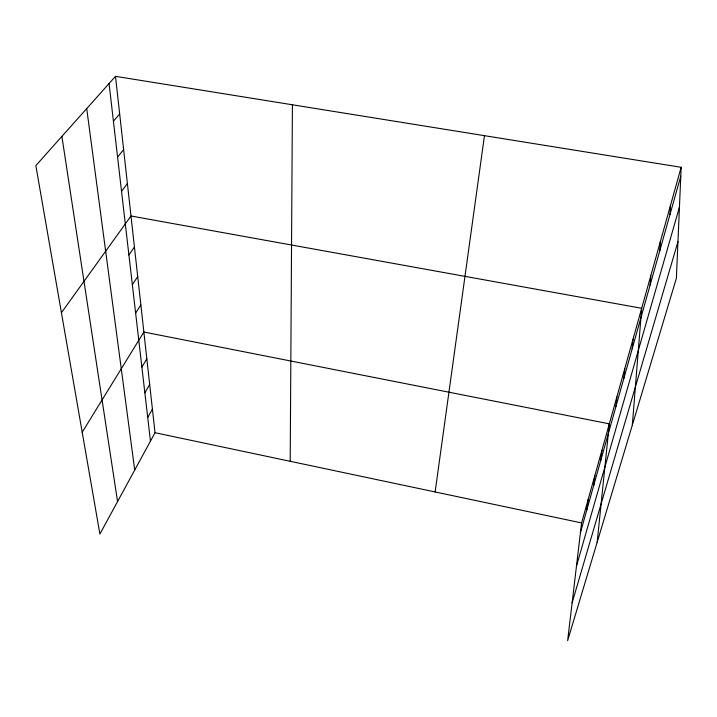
<?xml version="1.0" encoding="UTF-8"?>
<svg xmlns="http://www.w3.org/2000/svg" width="717" height="717" viewBox="0 0 717 717"><rect width="100%" height="100%" fill="white"/><g stroke="black" fill="none" stroke-linecap="round" stroke-linejoin="round"><path stroke-width="1.08" d="M290.206 461.3L292.411 104.79M681.15 167.303L676.382 278.25L567.64 640.666L581.586 522.926L681.15 167.303L115.5 76.334L35.85 165.609L99.905 534.031L155.033 432.718L115.5 76.334M670.001 214.455L670.485 205.385M659.792 250.708L660.384 241.477M650.113 285.097L650.794 275.74M632.331 425.056L641.679 308.292L130.996 215.996L61.42 312.711M632.179 348.829L633.003 339.275M623.844 378.415L624.74 368.798M615.912 406.62L616.853 396.949M597.162 542.276L609.325 423.837L143.866 332.034L82.204 432.243M600.873 460.027L601.922 450.303M593.757 485.319L594.841 475.586M586.945 509.509L588.065 499.767M435.12 491.952L484.459 135.674M580.429 532.659L680.765 176.185M576.468 566.152L679.438 207.123M572.13 602.8L677.95 241.71M147.711 417.491L152.416 409.084M144.861 392.844L149.683 384.473M141.885 367.14L146.833 358.814M135.63 313.105L140.855 304.904M132.34 284.694L137.718 276.574M128.908 254.983L134.429 246.971M121.54 191.322L127.393 183.552M117.588 157.157L123.629 149.548M113.429 121.281L119.667 113.851M155.033 432.718L581.586 522.926M61.895 136.418L117.561 501.586M86.721 108.599L134.715 470.056M109.065 83.548L150.453 441.143"/></g></svg>
